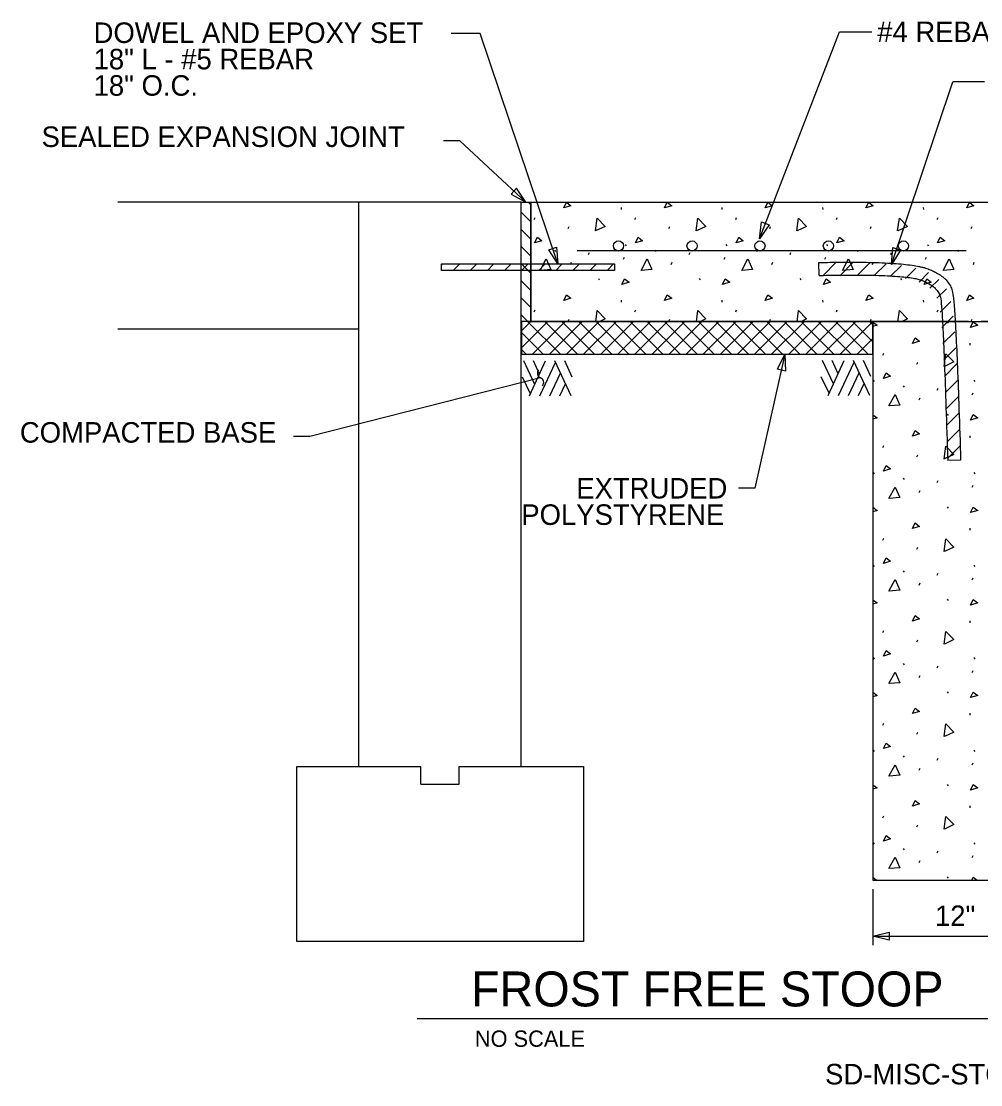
# Model space of a CAD drawing. Extents: x 9875.6 to 9950.1, y 9901.8 to 9955.8.
# Drawn here: x 9875.6 to 9924.4, y 9901.8 to 9955.8 of the extents above; entities that cross this region are included whole.
import ezdxf

# ---------------------------------------------------------------- set-up
doc = ezdxf.new("R2010")
doc.units = 0
for name, color, linetype in [('Default', 7, 'Continuous'), ('G-ANNO-TEXT', 7, 'Continuous'), ('G-ANNO-TTXT', 7, 'Continuous'), ('G-DETL-LINE', 7, 'Continuous'), ('G-DETL-OTLN', 7, 'Continuous'), ('G-DETL-PATT', 7, 'Continuous')]:
    doc.layers.add(name, color=color, linetype=linetype)

# ---------------------------------------------------------------- blocks, each defined once
blk = doc.blocks.new('TERARR')
at = {"layer": 'Default'}
blk.add_lwpolyline([(-0.667, 0.167), (0, 0), (-0.667, -0.167)], close=True, dxfattribs=at)
blk = doc.blocks.new('TERBRK')
at = {"layer": 'Default'}
for centre, start, end in [((0.125, 0.167), 126.8699, 233.1301), ((-0.125, -0.167), 306.8699, 53.1301)]:
    blk.add_arc(centre, 0.208, start, end, dxfattribs=at)

msp = doc.modelspace()

# ---------------------------------------------------------------- linework, layer by layer
at = {"layer": 'Default'}
msp.add_lwpolyline([(9901.488, 9946.628), (9948.24, 9946.628), (9948.24, 9940.558), (9901.488, 9940.558)], close=True, dxfattribs=at)
at = {"layer": 'G-ANNO-TEXT'}
for p, q in [((9913.108, 9944.775), (9917.176, 9955.287)), ((9917.176, 9955.287), (9918.825, 9955.287)), ((9919.813, 9943.471), (9922.934, 9952.748)), ((9924.542, 9952.748), (9922.934, 9952.748)), ((9918.867, 9911.71), (9918.867, 9908.855)), ((9918.867, 9909.316), (9927.001, 9909.316)), ((9895.715, 9905.128), (9924.991, 9905.128))]:
    msp.add_line(p, q, dxfattribs=at)
for points in [[(9902.86, 9943.496), (9898.914, 9955.205), (9897.442, 9955.205)], [(9901.233, 9946.628), (9897.877, 9949.747), (9897.052, 9949.747)]]:
    msp.add_lwpolyline(points, dxfattribs=at)
at = {"layer": 'G-ANNO-TTXT'}
for points in [[(9914.403, 9938.905), (9912.869, 9932.099), (9912.045, 9932.099)], [(9901.979, 9937.707), (9890.251, 9934.716), (9889.427, 9934.716)]]:
    msp.add_lwpolyline(points, dxfattribs=at)
at = {"layer": 'G-DETL-LINE'}
for p, q in [((9892.746, 9946.628), (9880.486, 9946.628)), ((9892.746, 9917.937), (9892.746, 9946.628)), ((9900.998, 9946.628), (9892.746, 9946.628)), ((9900.998, 9917.937), (9900.998, 9946.628)), ((9916.14, 9942.909), (9916.126, 9943.567)), ((9892.746, 9940.183), (9880.486, 9940.183)), ((9923.33, 9933.519), (9922.673, 9933.499)), ((9895.902, 9917.038), (9895.902, 9917.937)), ((9897.841, 9917.038), (9897.841, 9917.937)), ((9895.902, 9917.038), (9897.841, 9917.038))]:
    msp.add_line(p, q, dxfattribs=at)
for points in [[(9900.998, 9946.628), (9901.488, 9946.628), (9901.488, 9940.57), (9900.998, 9940.57)], [(9896.943, 9943.496), (9905.739, 9943.496), (9905.739, 9943.165), (9896.943, 9943.165)], [(9918.867, 9940.57), (9901.01, 9940.57), (9901.01, 9938.905), (9918.867, 9938.905)]]:
    msp.add_lwpolyline(points, close=True, dxfattribs=at)
msp.add_lwpolyline([(9897.841, 9917.937), (9904.155, 9917.937), (9904.155, 9909.039), (9889.589, 9909.039), (9889.589, 9917.937), (9895.902, 9917.937)], dxfattribs=at)
for points in [[(9916.126, 9943.567), (9920.536, 9943.662), (9922.754, 9942.841), (9923.094, 9941.287), (9923.33, 9933.519)], [(9916.14, 9942.909), (9920.425, 9943.001), (9922.188, 9942.349), (9922.438, 9941.206), (9922.673, 9933.499)]]:
    msp.add_open_spline(points, degree=2, dxfattribs=at)
at = {"layer": 'G-DETL-OTLN'}
msp.add_line((9903.833, 9944.176), (9923.616, 9944.176), dxfattribs=at)
for points in [[(9923.736, 9940.57), (9901.488, 9940.57), (9901.488, 9946.628), (9927.001, 9946.628), (9927.001, 9940.57), (9924.375, 9940.57)], [(9923.736, 9940.57), (9918.867, 9940.57), (9918.867, 9912.171), (9927.001, 9912.171), (9927.001, 9940.57), (9924.375, 9940.57)]]:
    msp.add_lwpolyline(points, dxfattribs=at)
for centre in [(9905.945, 9944.408), (9909.68, 9944.408), (9913.132, 9944.408), (9916.609, 9944.408), (9920.422, 9944.408)]:
    msp.add_circle(centre, 0.258, dxfattribs=at)
at = {"layer": 'G-DETL-PATT'}
for p, q in [((9901.357, 9946.628), (9901.488, 9946.497)), ((9900.998, 9946.118), (9901.488, 9945.628)), ((9906.069, 9946.36), (9906.08, 9946.258)), ((9911.189, 9946.36), (9911.2, 9946.258)), ((9916.309, 9946.36), (9916.32, 9946.258)), ((9921.429, 9946.36), (9921.44, 9946.258)), ((9901.658, 9945.757), (9901.703, 9945.859)), ((9906.778, 9945.757), (9906.823, 9945.859)), ((9911.898, 9945.757), (9911.943, 9945.859)), ((9917.018, 9945.757), (9917.063, 9945.859)), ((9922.138, 9945.757), (9922.183, 9945.859)), ((9900.998, 9945.249), (9901.488, 9944.759)), ((9903.385, 9945.291), (9903.431, 9945.393)), ((9908.505, 9945.291), (9908.551, 9945.393)), ((9913.625, 9945.291), (9913.671, 9945.393)), ((9918.745, 9945.291), (9918.791, 9945.393)), ((9923.865, 9945.291), (9923.911, 9945.393)), ((9906.279, 9944.484), (9906.325, 9944.416)), ((9911.399, 9944.484), (9911.445, 9944.416)), ((9916.519, 9944.484), (9916.565, 9944.416)), ((9921.639, 9944.484), (9921.685, 9944.416)), ((9900.998, 9944.38), (9901.488, 9943.89)), ((9902.69, 9944.195), (9902.736, 9944.127)), ((9904.42, 9943.972), (9904.465, 9944.075)), ((9907.81, 9944.195), (9907.856, 9944.127)), ((9909.54, 9943.972), (9909.585, 9944.075)), ((9912.93, 9944.195), (9912.976, 9944.127)), ((9914.66, 9943.972), (9914.705, 9944.075)), ((9918.05, 9944.195), (9918.096, 9944.127)), ((9919.78, 9943.972), (9919.825, 9944.075)), ((9923.17, 9944.195), (9923.216, 9944.127)), ((9896.943, 9943.435), (9897.004, 9943.496)), ((9897.541, 9943.165), (9897.873, 9943.496)), ((9898.41, 9943.165), (9898.741, 9943.496)), ((9899.279, 9943.165), (9899.61, 9943.496)), ((9900.148, 9943.165), (9900.479, 9943.496)), ((9900.998, 9943.511), (9901.488, 9943.021)), ((9901.017, 9943.165), (9901.348, 9943.496)), ((9901.886, 9943.165), (9902.217, 9943.496)), ((9902.755, 9943.165), (9903.086, 9943.496)), ((9903.499, 9943.474), (9903.545, 9943.576)), ((9903.623, 9943.165), (9903.955, 9943.496)), ((9904.492, 9943.165), (9904.824, 9943.496)), ((9905.361, 9943.165), (9905.693, 9943.496)), ((9906.193, 9943.735), (9906.238, 9943.837)), ((9908.619, 9943.474), (9908.665, 9943.576)), ((9911.313, 9943.735), (9911.358, 9943.837)), ((9913.739, 9943.474), (9913.785, 9943.576)), ((9916.342, 9942.913), (9917.007, 9943.579)), ((9916.433, 9943.735), (9916.478, 9943.837)), ((9917.221, 9942.924), (9917.874, 9943.577)), ((9917.518, 9943.566), (9917.519, 9943.567)), ((9918.087, 9942.921), (9918.72, 9943.554)), ((9918.859, 9943.474), (9918.905, 9943.576)), ((9918.934, 9942.899), (9919.54, 9943.505)), ((9919.757, 9942.853), (9920.32, 9943.417)), ((9921.553, 9943.735), (9921.598, 9943.837)), ((9923.979, 9943.474), (9924.025, 9943.576)), ((9920.523, 9942.75), (9921.049, 9943.276)), ((9921.216, 9942.574), (9921.694, 9943.053)), ((9900.998, 9942.643), (9901.488, 9942.152)), ((9904.92, 9942.746), (9904.965, 9942.678)), ((9910.04, 9942.746), (9910.085, 9942.678)), ((9915.16, 9942.746), (9915.205, 9942.678)), ((9920.28, 9942.746), (9920.325, 9942.678)), ((9921.771, 9942.26), (9922.222, 9942.711)), ((9900.998, 9941.774), (9901.488, 9941.283)), ((9922.128, 9941.748), (9922.611, 9942.232)), ((9906.069, 9941.656), (9906.08, 9941.554)), ((9911.189, 9941.656), (9911.2, 9941.554)), ((9916.309, 9941.656), (9916.32, 9941.554)), ((9921.429, 9941.656), (9921.44, 9941.554)), ((9922.287, 9941.038), (9922.828, 9941.579)), ((9900.998, 9940.905), (9901.333, 9940.57)), ((9901.658, 9941.053), (9901.703, 9941.155)), ((9903.385, 9940.586), (9903.431, 9940.689)), ((9906.778, 9941.053), (9906.823, 9941.155)), ((9908.505, 9940.586), (9908.551, 9940.689)), ((9911.898, 9941.053), (9911.943, 9941.155)), ((9913.625, 9940.586), (9913.671, 9940.689)), ((9917.018, 9941.053), (9917.063, 9941.155)), ((9918.745, 9940.586), (9918.791, 9940.689)), ((9922.138, 9941.053), (9922.183, 9941.155)), ((9922.374, 9940.257), (9922.951, 9940.834)), ((9923.865, 9940.586), (9923.911, 9940.689)), ((9901.01, 9940.091), (9901.489, 9940.57)), ((9901.01, 9939.222), (9902.357, 9940.57)), ((9902.989, 9938.905), (9901.324, 9940.57)), ((9901.562, 9938.905), (9903.226, 9940.57)), ((9903.857, 9938.905), (9902.193, 9940.57)), ((9902.431, 9938.905), (9904.095, 9940.57)), ((9904.726, 9938.905), (9903.062, 9940.57)), ((9903.299, 9938.905), (9904.964, 9940.57)), ((9905.595, 9938.905), (9903.931, 9940.57)), ((9904.168, 9938.905), (9905.833, 9940.57)), ((9906.464, 9938.905), (9904.799, 9940.57)), ((9905.037, 9938.905), (9906.702, 9940.57)), ((9907.333, 9938.905), (9905.668, 9940.57)), ((9905.906, 9938.905), (9907.571, 9940.57)), ((9908.202, 9938.905), (9906.537, 9940.57)), ((9906.775, 9938.905), (9908.44, 9940.57)), ((9909.071, 9938.905), (9907.406, 9940.57)), ((9907.644, 9938.905), (9909.309, 9940.57)), ((9909.94, 9938.905), (9908.275, 9940.57)), ((9908.513, 9938.905), (9910.178, 9940.57)), ((9910.809, 9938.905), (9909.144, 9940.57)), ((9909.382, 9938.905), (9911.046, 9940.57)), ((9911.677, 9938.905), (9910.013, 9940.57)), ((9910.251, 9938.905), (9911.915, 9940.57)), ((9912.546, 9938.905), (9910.882, 9940.57)), ((9911.12, 9938.905), (9912.784, 9940.57)), ((9913.415, 9938.905), (9911.751, 9940.57)), ((9911.988, 9938.905), (9913.653, 9940.57)), ((9914.284, 9938.905), (9912.619, 9940.57)), ((9912.857, 9938.905), (9914.522, 9940.57)), ((9915.153, 9938.905), (9913.488, 9940.57)), ((9913.726, 9938.905), (9915.391, 9940.57)), ((9916.022, 9938.905), (9914.357, 9940.57)), ((9914.595, 9938.905), (9916.26, 9940.57)), ((9916.891, 9938.905), (9915.226, 9940.57)), ((9915.464, 9938.905), (9917.129, 9940.57)), ((9917.76, 9938.905), (9916.095, 9940.57)), ((9916.333, 9938.905), (9917.998, 9940.57)), ((9918.629, 9938.905), (9916.964, 9940.57)), ((9917.202, 9938.905), (9918.866, 9940.57)), ((9918.867, 9939.535), (9917.833, 9940.57)), ((9918.867, 9940.404), (9918.702, 9940.57)), ((9922.644, 9940.557), (9922.69, 9940.489)), ((9902.12, 9938.905), (9901.01, 9940.015)), ((9918.071, 9938.905), (9918.867, 9939.702)), ((9922.433, 9939.447), (9923.033, 9940.047)), ((9901.251, 9938.905), (9901.01, 9939.146)), ((9922.481, 9938.626), (9923.091, 9939.237)), ((9923.793, 9939.467), (9923.805, 9939.364)), ((9901.685, 9937.369), (9901.125, 9938.565)), ((9901.413, 9936.782), (9902.238, 9938.565)), ((9901.923, 9937.884), (9901.613, 9938.565)), ((9901.945, 9936.782), (9902.737, 9938.482)), ((9903.529, 9936.782), (9902.698, 9938.565)), ((9903.593, 9937.745), (9903.213, 9938.565)), ((9916.865, 9937.395), (9916.305, 9938.591)), ((9916.593, 9936.808), (9917.418, 9938.591)), ((9917.103, 9937.91), (9916.793, 9938.591)), ((9917.125, 9936.808), (9917.917, 9938.508)), ((9918.709, 9936.808), (9917.878, 9938.591)), ((9918.773, 9937.771), (9918.393, 9938.591)), ((9919.382, 9938.863), (9919.428, 9938.966)), ((9921.11, 9938.397), (9921.155, 9938.5)), ((9902.454, 9936.782), (9902.991, 9937.939)), ((9917.634, 9936.808), (9918.171, 9937.965)), ((9922.521, 9937.797), (9923.142, 9938.419)), ((9901.463, 9936.893), (9901.07, 9937.734)), ((9902.958, 9936.782), (9903.241, 9937.397)), ((9916.643, 9936.919), (9916.25, 9937.761)), ((9918.138, 9936.808), (9918.421, 9937.423)), ((9918.884, 9937.591), (9918.929, 9937.522)), ((9922.556, 9936.963), (9923.184, 9937.591)), ((9924.004, 9937.591), (9924.049, 9937.522)), ((9920.415, 9937.301), (9920.46, 9937.233)), ((9922.144, 9937.079), (9922.19, 9937.181)), ((9923.917, 9936.842), (9923.963, 9936.944)), ((9921.224, 9936.58), (9921.269, 9936.682)), ((9922.587, 9936.125), (9923.219, 9936.757)), ((9922.616, 9935.285), (9923.25, 9935.92)), ((9922.644, 9935.853), (9922.69, 9935.784)), ((9922.644, 9934.444), (9923.28, 9935.081)), ((9923.793, 9934.762), (9923.805, 9934.66)), ((9919.382, 9934.159), (9919.428, 9934.261)), ((9922.67, 9933.601), (9923.308, 9934.24)), ((9921.11, 9933.693), (9921.155, 9933.795)), ((9918.884, 9932.886), (9918.929, 9932.818)), ((9920.415, 9932.597), (9920.46, 9932.529)), ((9924.004, 9932.886), (9924.049, 9932.818)), ((9922.144, 9932.375), (9922.19, 9932.477)), ((9923.917, 9932.137), (9923.963, 9932.24)), ((9921.224, 9931.876), (9921.269, 9931.978)), ((9922.644, 9931.148), (9922.69, 9931.08)), ((9923.793, 9930.058), (9923.805, 9929.956)), ((9919.382, 9929.455), (9919.428, 9929.557)), ((9921.11, 9928.989), (9921.155, 9929.091)), ((9918.884, 9928.182), (9918.929, 9928.114)), ((9920.415, 9927.893), (9920.46, 9927.824)), ((9922.144, 9927.67), (9922.19, 9927.772)), ((9924.004, 9928.182), (9924.049, 9928.114)), ((9921.224, 9927.171), (9921.269, 9927.274)), ((9923.917, 9927.433), (9923.963, 9927.535)), ((9922.644, 9926.444), (9922.69, 9926.376)), ((9923.793, 9925.354), (9923.805, 9925.251)), ((9919.382, 9924.75), (9919.428, 9924.853)), ((9921.11, 9924.284), (9921.155, 9924.387)), ((9918.884, 9923.478), (9918.929, 9923.409)), ((9924.004, 9923.478), (9924.049, 9923.409)), ((9920.415, 9923.188), (9920.46, 9923.12)), ((9922.144, 9922.966), (9922.19, 9923.068)), ((9923.917, 9922.728), (9923.963, 9922.831)), ((9921.224, 9922.467), (9921.269, 9922.569)), ((9922.644, 9921.74), (9922.69, 9921.671)), ((9923.793, 9920.649), (9923.805, 9920.547)), ((9919.382, 9920.046), (9919.428, 9920.148)), ((9921.11, 9919.58), (9921.155, 9919.682)), ((9918.884, 9918.773), (9918.929, 9918.705)), ((9920.415, 9918.484), (9920.46, 9918.416)), ((9924.004, 9918.773), (9924.049, 9918.705)), ((9922.144, 9918.261), (9922.19, 9918.364)), ((9923.917, 9918.024), (9923.963, 9918.126)), ((9921.224, 9917.763), (9921.269, 9917.865)), ((9922.644, 9917.035), (9922.69, 9916.967)), ((9923.793, 9915.945), (9923.805, 9915.842)), ((9919.382, 9915.341), (9919.428, 9915.444)), ((9921.11, 9914.875), (9921.155, 9914.978)), ((9918.884, 9914.069), (9918.929, 9914.001)), ((9920.415, 9913.779), (9920.46, 9913.711)), ((9922.144, 9913.557), (9922.19, 9913.659)), ((9924.004, 9914.069), (9924.049, 9914.001)), ((9921.224, 9913.058), (9921.269, 9913.16)), ((9923.917, 9913.32), (9923.963, 9913.422)), ((9922.644, 9912.331), (9922.69, 9912.263))]:
    msp.add_line(p, q, dxfattribs=at)
for points in [[(9903.16, 9946.343), (9903.297, 9946.627), (9903.524, 9946.456), (9903.16, 9946.343)], [(9908.28, 9946.343), (9908.417, 9946.627), (9908.644, 9946.456), (9908.28, 9946.343)], [(9913.4, 9946.343), (9913.537, 9946.627), (9913.764, 9946.456), (9913.4, 9946.343)], [(9918.52, 9946.343), (9918.657, 9946.627), (9918.884, 9946.456), (9918.52, 9946.343)], [(9923.64, 9946.343), (9923.777, 9946.627), (9924.004, 9946.456), (9923.64, 9946.343)], [(9904.768, 9945.173), (9904.858, 9945.823), (9905.265, 9945.403), (9904.779, 9945.177)], [(9909.888, 9945.173), (9909.978, 9945.823), (9910.385, 9945.403), (9909.899, 9945.177)], [(9915.008, 9945.173), (9915.098, 9945.823), (9915.505, 9945.403), (9915.019, 9945.177)], [(9920.128, 9945.173), (9920.218, 9945.823), (9920.625, 9945.403), (9920.139, 9945.177)], [(9901.68, 9944.563), (9901.817, 9944.848), (9902.044, 9944.677), (9901.68, 9944.563)], [(9906.8, 9944.563), (9906.937, 9944.848), (9907.164, 9944.677), (9906.8, 9944.563)], [(9911.92, 9944.563), (9912.057, 9944.848), (9912.284, 9944.677), (9911.92, 9944.563)], [(9917.04, 9944.563), (9917.177, 9944.848), (9917.404, 9944.677), (9917.04, 9944.563)], [(9922.16, 9944.563), (9922.297, 9944.848), (9922.524, 9944.677), (9922.16, 9944.563)], [(9901.965, 9943.167), (9902.272, 9943.746), (9902.51, 9943.212), (9901.976, 9943.167)], [(9907.085, 9943.167), (9907.392, 9943.746), (9907.63, 9943.212), (9907.096, 9943.167)], [(9912.205, 9943.167), (9912.512, 9943.746), (9912.75, 9943.212), (9912.216, 9943.167)], [(9917.325, 9943.167), (9917.632, 9943.746), (9917.87, 9943.212), (9917.336, 9943.167)], [(9922.445, 9943.167), (9922.752, 9943.746), (9922.99, 9943.212), (9922.456, 9943.167)], [(9906.113, 9942.451), (9906.25, 9942.735), (9906.477, 9942.564), (9906.113, 9942.451)], [(9911.233, 9942.451), (9911.37, 9942.735), (9911.597, 9942.564), (9911.233, 9942.451)], [(9916.353, 9942.451), (9916.49, 9942.735), (9916.717, 9942.564), (9916.353, 9942.451)], [(9921.473, 9942.451), (9921.61, 9942.735), (9921.837, 9942.564), (9921.473, 9942.451)], [(9903.16, 9941.638), (9903.297, 9941.922), (9903.524, 9941.752), (9903.16, 9941.638)], [(9908.28, 9941.638), (9908.417, 9941.922), (9908.644, 9941.752), (9908.28, 9941.638)], [(9913.4, 9941.638), (9913.537, 9941.922), (9913.764, 9941.752), (9913.4, 9941.638)], [(9918.52, 9941.638), (9918.657, 9941.922), (9918.884, 9941.752), (9918.52, 9941.638)], [(9923.64, 9941.638), (9923.777, 9941.922), (9924.004, 9941.752), (9923.64, 9941.638)], [(9904.781, 9940.558), (9904.858, 9941.119), (9905.265, 9940.698), (9904.962, 9940.558)], [(9909.901, 9940.558), (9909.978, 9941.119), (9910.385, 9940.698), (9910.082, 9940.558)], [(9915.021, 9940.558), (9915.098, 9941.119), (9915.505, 9940.698), (9915.202, 9940.558)], [(9920.141, 9940.558), (9920.218, 9941.119), (9920.625, 9940.698), (9920.322, 9940.558)], [(9918.867, 9940.536), (9919.082, 9940.375), (9918.867, 9940.308)], [(9923.838, 9940.262), (9923.974, 9940.546), (9924.202, 9940.375), (9923.838, 9940.262)], [(9920.885, 9939.449), (9921.021, 9939.733), (9921.248, 9939.563), (9920.885, 9939.449)], [(9922.493, 9938.28), (9922.583, 9938.929), (9922.99, 9938.509), (9922.503, 9938.284)], [(9919.405, 9937.67), (9919.541, 9937.954), (9919.769, 9937.784), (9919.405, 9937.67)], [(9919.689, 9936.273), (9919.996, 9936.853), (9920.235, 9936.319), (9919.7, 9936.273)], [(9918.867, 9935.831), (9919.082, 9935.671), (9918.867, 9935.604)], [(9923.838, 9935.557), (9923.974, 9935.841), (9924.202, 9935.671), (9923.838, 9935.557)], [(9920.885, 9934.745), (9921.021, 9935.029), (9921.248, 9934.858), (9920.885, 9934.745)], [(9922.493, 9933.575), (9922.583, 9934.225), (9922.99, 9933.805), (9922.503, 9933.579)], [(9919.405, 9932.966), (9919.541, 9933.25), (9919.769, 9933.079), (9919.405, 9932.966)], [(9919.689, 9931.569), (9919.996, 9932.149), (9920.235, 9931.614), (9919.7, 9931.569)], [(9918.867, 9931.127), (9919.082, 9930.966), (9918.867, 9930.899)], [(9923.838, 9930.853), (9923.974, 9931.137), (9924.202, 9930.966), (9923.838, 9930.853)], [(9920.885, 9930.04), (9921.021, 9930.324), (9921.248, 9930.154), (9920.885, 9930.04)], [(9922.493, 9928.871), (9922.583, 9929.521), (9922.99, 9929.1), (9922.503, 9928.875)], [(9919.405, 9928.261), (9919.541, 9928.545), (9919.769, 9928.375), (9919.405, 9928.261)], [(9919.689, 9926.865), (9919.996, 9927.444), (9920.235, 9926.91), (9919.7, 9926.865)], [(9918.867, 9926.423), (9919.082, 9926.262), (9918.867, 9926.195)], [(9923.838, 9926.148), (9923.974, 9926.433), (9924.202, 9926.262), (9923.838, 9926.148)], [(9920.885, 9925.336), (9921.021, 9925.62), (9921.248, 9925.45), (9920.885, 9925.336)], [(9922.493, 9924.167), (9922.583, 9924.816), (9922.99, 9924.396), (9922.503, 9924.171)], [(9919.405, 9923.557), (9919.541, 9923.841), (9919.769, 9923.67), (9919.405, 9923.557)], [(9919.689, 9922.16), (9919.996, 9922.74), (9920.235, 9922.206), (9919.7, 9922.16)], [(9918.867, 9921.718), (9919.082, 9921.558), (9918.867, 9921.491)], [(9923.838, 9921.444), (9923.974, 9921.728), (9924.202, 9921.558), (9923.838, 9921.444)], [(9920.885, 9920.631), (9921.021, 9920.916), (9921.248, 9920.745), (9920.885, 9920.631)], [(9922.493, 9919.462), (9922.583, 9920.112), (9922.99, 9919.692), (9922.503, 9919.466)], [(9919.405, 9918.852), (9919.541, 9919.137), (9919.769, 9918.966), (9919.405, 9918.852)], [(9919.689, 9917.456), (9919.996, 9918.035), (9920.235, 9917.501), (9919.7, 9917.456)], [(9918.867, 9917.014), (9919.082, 9916.853), (9918.867, 9916.786)], [(9923.838, 9916.74), (9923.974, 9917.024), (9924.202, 9916.853), (9923.838, 9916.74)], [(9920.885, 9915.927), (9921.021, 9916.211), (9921.248, 9916.041), (9920.885, 9915.927)], [(9922.493, 9914.758), (9922.583, 9915.408), (9922.99, 9914.987), (9922.503, 9914.762)], [(9919.405, 9914.148), (9919.541, 9914.432), (9919.769, 9914.262), (9919.405, 9914.148)], [(9919.689, 9912.751), (9919.996, 9913.331), (9920.235, 9912.797), (9919.7, 9912.751)], [(9918.867, 9912.31), (9919.052, 9912.171)], [(9923.903, 9912.171), (9923.974, 9912.319), (9924.172, 9912.171)]]:
    msp.add_lwpolyline(points, dxfattribs=at)

# ---------------------------------------------------------------- block references
at = {"layer": 'G-ANNO-TEXT'}
for p, xscale, yscale, rotation in [((9901.233, 9946.628), 1.2499200000000001, -1.24992, -42.90510717130948), ((9913.108, 9944.775), 1.24992, 1.24992, -111.15674222288841), ((9902.86, 9943.496), 1.2499200000000001, 1.24992, -71.37770266045653), ((9919.813, 9943.471), 1.2499200000000001, 1.24992, -108.59495628045357), ((9918.867, 9909.316), 1.24992, 1.24992, 180)]:
    msp.add_blockref('TERARR', p, dxfattribs=dict(at, xscale=xscale, yscale=yscale, rotation=rotation))
at = {"layer": 'G-ANNO-TTXT'}
for name, p, xscale, yscale, rotation in [('TERARR', (9914.403, 9938.905), 1.2499199999999997, 1.2499200000000001, 77.29898031109292), ('TERARR', (9914.403, 9938.905), 1.2499199999999997, 1.2499200000000001, 77.29898031109292), ('TERBRK', (9901.979, 9937.707), 1.24992, 1.24992, 14.311009460047435), ('TERBRK', (9901.979, 9937.707), 1.24992, 1.24992, 14.311009460047435)]:
    msp.add_blockref(name, p, dxfattribs=dict(at, xscale=xscale, yscale=yscale, rotation=rotation))

# ---------------------------------------------------------------- texts
at = {"layer": 'G-ANNO-TEXT'}
for s, height, p in [('DOWEL AND EPOXY SET', 1.044, (9879.262, 9954.728)), ('#4 REBAR 12" O.C. EACH WAY', 1.044, (9919.09, 9954.772)), ('18" L - #5 REBAR', 1.044, (9879.262, 9953.387)), ('18" O.C.', 1.044, (9879.262, 9952.046)), ('SEALED EXPANSION JOINT', 1.044, (9876.616, 9949.44)), ('COMPACTED BASE', 1.044, (9875.515, 9934.408)), ('EXTRUDED', 1.044, (9903.794, 9931.568)), (' POLYSTYRENE', 1.044, (9900.613, 9930.227)), ('12" ', 1.044, (9922.026, 9909.833)), ('FROST FREE STOOP', 1.776, (9898.446, 9905.746)), ('NO SCALE', 0.828, (9898.64, 9903.693)), ('SD-MISC-STOOP', 1.044, (9916.442, 9901.78))]:
    msp.add_text(s, height=height, dxfattribs=at).set_placement(p)

doc.saveas('drawing.dxf')
